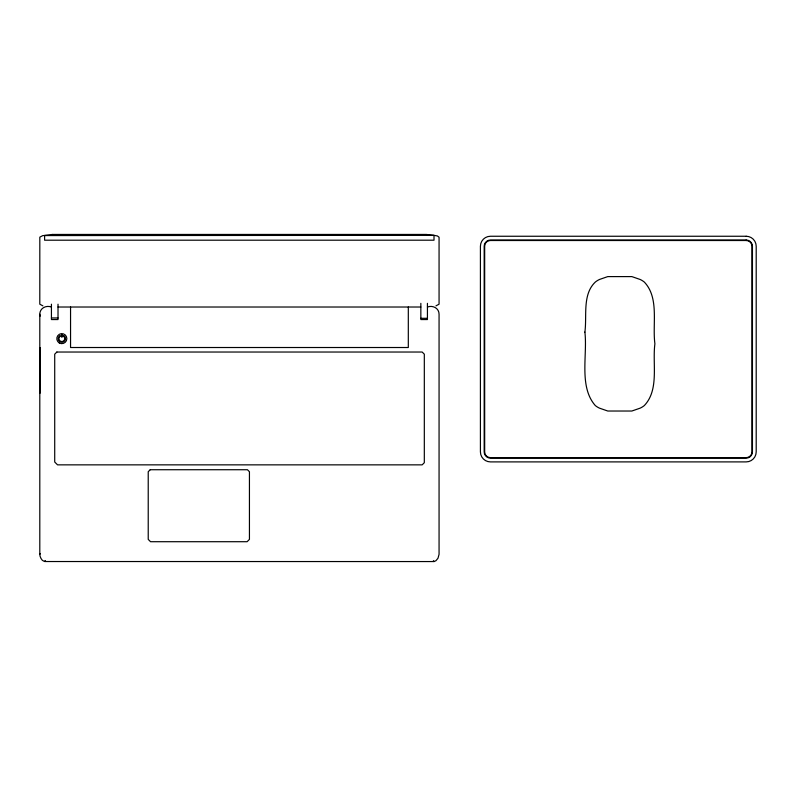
<?xml version="1.0" encoding="UTF-8"?>
<svg xmlns="http://www.w3.org/2000/svg" width="796" height="796" viewBox="0 0 796 796"><rect width="100%" height="100%" fill="white"/><g stroke="black" fill="none" stroke-linecap="round" stroke-linejoin="round"><path stroke-width="1.19" d="M45.481 560.623C42.865 563.22 39.621 556.911 39.8 554.324L39.8 314.251C39.75 308.281 45.959 304.977 51.432 307.017M39.8 554.324L40.447 553.479M435.959 305.853L439.064 304.201L439.064 237.228L437.412 235.964L434.009 235.347L42.894 235.566L39.82 237.128L39.8 304.201L42.894 305.853M44.606 561.528L434.009 561.558L435.959 560.712L437.999 558.215L439.064 554.324L439.064 314.251C439.113 308.281 432.905 304.977 427.432 307.017M58.018 307.017L420.845 307.017M51.432 317.962L58.018 317.962M420.845 318.3L427.432 318.3M39.8 347.703L40.447 347.703M39.8 349.046L40.447 349.046M39.8 350.3L40.447 350.3M39.8 351.553L40.447 351.553M39.8 352.807L40.447 352.807M39.8 354.051L40.447 354.051M39.8 355.305L40.447 355.305M39.8 356.558L40.447 356.558M39.8 357.812L40.447 357.812M39.8 359.066L40.447 359.066M39.8 360.319L40.447 360.319M39.8 361.573L40.447 361.573M39.8 362.827L40.447 362.827M39.8 364.08L40.447 364.08M39.8 365.334L40.447 365.334M39.8 366.588L40.447 366.588M39.8 367.842L40.447 367.842M39.8 369.095L40.447 369.095M39.8 370.349L40.447 370.349M39.8 371.603L40.447 371.603M39.8 372.856L40.447 372.856M39.8 374.11L40.447 374.11M39.8 375.364L40.447 375.364M39.8 376.617L40.447 376.617M39.8 377.871L40.447 377.871M39.8 379.125L40.447 379.125M39.8 380.379L40.447 380.379M39.8 381.632L40.447 381.632M39.8 382.886L40.447 382.886M39.8 384.14L40.447 384.14M39.8 385.393L40.447 385.393M39.8 386.647L40.447 386.647M39.8 387.901L40.447 387.901M39.8 389.154L40.447 389.154M39.8 390.408L40.447 390.408M39.8 391.662L40.447 391.662M39.8 392.916L40.447 392.916M433.382 560.623L434.009 561.558M39.8 314.251L40.228 316.121M427.432 303.336L427.432 319.554L420.845 319.554L420.845 303.336M408.308 307.017L408.308 347.514L70.555 347.514L70.555 307.017M58.018 304.191L58.018 319.554L51.432 319.554L51.432 304.191M584.891 332.101C587.607 355.145 578.692 386.577 595.269 405.522A17.641 15.85 21.8 0 0 599.587 408.189L607.786 411.025L631.855 411.025L640.044 408.189A17.641 15.85 -21.8 0 0 644.362 405.522C659.416 389.622 652.242 363.583 654.899 343.812C652.242 324.042 659.416 298.012 644.362 282.102A17.641 15.85 21.8 0 0 640.044 279.436L631.855 276.6L607.786 276.6L599.587 279.436A17.641 15.85 -21.8 0 0 595.269 282.102C582.194 294.54 587.08 315.982 584.891 332.101M63.62 335.544L63.272 336.131A2.885 2.885 0 0 1 64.038 340.489A2.885 2.885 0 0 1 59.61 340.489A2.885 2.885 0 0 1 60.387 336.131L60.038 335.544A3.572 3.572 0 0 0 59.083 340.937A3.572 3.572 0 0 0 64.566 340.937A3.572 3.572 0 0 0 63.62 335.544M56.874 352.031L54.715 354.18L54.715 462.018L57.551 464.854L422.159 464.854L424.318 462.695L424.318 354.18L422.159 352.031L56.874 352.031M150.225 469.73L148.225 471.72L148.225 539.38L150.544 541.708L247.118 541.708L249.437 539.38L249.437 471.72L247.447 469.73L150.225 469.73M52.397 234.452L44.606 235.357L44.606 240.203L434.009 240.193L434.009 235.347L426.387 234.442L52.397 234.452M746.17 236.253L490.445 236.253A10.03 10.03 0 0 0 480.416 246.282L480.416 451.869A10.03 10.03 0 0 0 490.445 461.899L746.17 461.899A10.03 10.03 0 0 0 756.2 451.869L756.2 246.282A10.03 10.03 0 0 0 746.17 236.253M746.17 240.014L490.445 240.014A6.268 6.268 0 0 0 484.177 246.282L484.177 451.869A6.268 6.268 0 0 0 490.445 458.138L746.17 458.138A6.268 6.268 0 0 0 752.439 451.869L752.439 246.282A6.268 6.268 0 0 0 746.17 240.014M746.17 240.511L490.445 240.511A5.771 5.771 0 0 0 484.674 246.282L484.674 451.869A5.771 5.771 0 0 0 490.445 457.63L746.17 457.63A5.771 5.771 0 0 0 751.941 451.869L751.941 246.282A5.771 5.771 0 0 0 746.17 240.511M62.178 334.539L61.471 334.539L61.471 337.046L62.178 337.046L62.178 334.539M59.322 342.976A5.015 5.015 0 0 0 66.844 338.638A5.015 5.015 0 0 0 59.322 334.29A5.015 5.015 0 0 0 59.322 342.976"/></g></svg>
